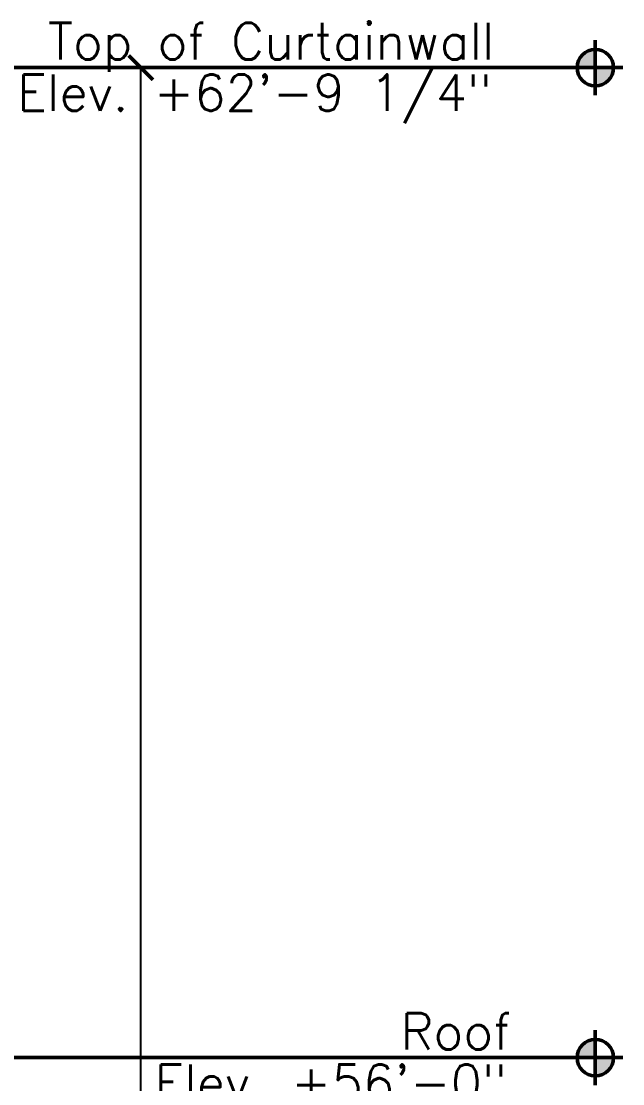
# Model space of a CAD drawing. Header units: inches. Extents: x 3850 to 5846, y -3 to 909.
# Drawn here: x 5797.1 to 5846.5, y 726.9 to 814.1 of the extents above; entities that cross this region are included whole.
import ezdxf

# ---------------------------------------------------------------- set-up
doc = ezdxf.new("R2010")
doc.units = ezdxf.units.IN
doc.header["$LTSCALE"] = 0.5
doc.header["$MEASUREMENT"] = 0
doc.layers.get('0').update_dxf_attribs({"lineweight": 18})
doc.layers.get('Defpoints').update_dxf_attribs({"color": 140, "lineweight": 18})
doc.layers.add('A-Anno-Dims', color=211, linetype='Continuous', lineweight=18)
doc.layers.add('A-Detl-Wide', color=213, linetype='Continuous', lineweight=50)
doc.styles.add('Arch-Dim', font='romans.shx', dxfattribs={"width": 0.75})
doc.styles.add('RomanS', font='romans.shx')
doc.dimstyles.new('Aec-Arch-I-96', dxfattribs={"dimscale": 96, "dimtxt": 0.09375, "dimasz": 0.0625, "dimexe": 0.0625, "dimexo": 0.0625, "dimgap": 0.03125, "dimtad": 1, "dimdec": 4, "dimzin": 3, "dimdsep": 46, "dimlunit": 4, "dimtxsty": 'Arch-Dim', "dimblk": 'ARCHTICK', "dimcen": 0.09375, "dimazin": 2, "dimtfac": 0.75, "dimtdec": 4, "dimtix": 1, "dimtmove": 2, "dimatfit": 2, "dimfxl": 1, "dimtolj": 1, "dimtzin": 0, "dimarcsym": 0})

# ---------------------------------------------------------------- blocks, each defined once
blk = doc.blocks.new('Anno_Elevation_Label_1')
at = {"linetype": 'ByBlock'}
h = blk.add_hatch(color=0, dxfattribs=at)
h.paths.add_polyline_path([(-0.7799, 0.0469), (-0.7799, 0), (-0.733, 0, 0.414214)])
h.paths.add_polyline_path([(-0.7799, 0), (-0.8268, 0, 0.414214), (-0.7799, -0.0469)])
at = {"color": 0, "linetype": 'ByBlock'}
for p, q in [((-0.7799, -0.0703), (-0.7799, 0.0703)), ((-0.8502, 0), (0, 0))]:
    blk.add_line(p, q, dxfattribs=at)
blk.add_circle((-0.7799, 0), 0.0469, dxfattribs=at)
at = {"color": 0, "linetype": 'ByBlock', "style": 'RomanS'}
for tag, p in [('LABEL', (-0.7308, 0.0207)), ('ELEVATION', (-0.7308, -0.111))]:
    blk.add_attdef(tag, p, '', height=0.0938, dxfattribs=at)
blk = doc.blocks.new('_ArchTick')
at = {"color": 0, "linetype": 'ByBlock', "const_width": 0.15}
blk.add_lwpolyline([(-0.5, -0.5), (0.5, 0.5)], dxfattribs=at)
blk = doc.blocks.new('*D241')
at = {"layer": 'A-Anno-Dims', "color": 0, "lineweight": -2, "transparency": 16777216}
for p, q in [((5748.92, 810.25), (5808.921, 810.25)), ((5806.921, 57), (5806.921, 810.25)), ((5748.92, 57), (5808.921, 57))]:
    blk.add_line(p, q, dxfattribs=at)
at = {"layer": 'Defpoints', "color": 0, "transparency": 16777216}
for p in [(5746.92, 810.25), (5806.921, 810.25), (5746.92, 57)]:
    blk.add_point(p, dxfattribs=at)
at = {"layer": 'A-Anno-Dims', "color": 0, "lineweight": -2, "transparency": 16777216, "xscale": 2, "yscale": 2, "zscale": 2}
for p, rotation in [((5806.921, 810.25), 90), ((5806.921, 57), 270)]:
    blk.add_blockref('_ArchTick', p, dxfattribs=dict(at, rotation=rotation))
at = {"layer": 'A-Anno-Dims', "color": 0, "transparency": 16777216, "insert": (5803.296, 433.625), "char_height": 3, "attachment_point": 5, "rotation": 90, "style": 'Arch-Dim'}
blk.add_mtext('\\A1;62\'-9{\\H0.750000x;\\S1/4;}"', dxfattribs=at)

msp = doc.modelspace()

# ---------------------------------------------------------------- linework, layer by layer
at = {"layer": 'A-Detl-Wide'}
for p, q in [((5820.44159, 810.24998), (5764.49702, 810.24998)), ((5819.2518, 728.99998), (5751.30701, 728.99998))]:
    msp.add_line(p, q, dxfattribs=at)

# ---------------------------------------------------------------- block references
ref = msp.add_blockref('Anno_Elevation_Label_1', (5819.2518, 810.24998), dxfattribs=dict(at, xscale=-32, yscale=32, zscale=32))
ref.add_attrib('ELEVATION', ' Elev. +62\'-9 1/4"', (5794.72462, 806.69866), dxfattribs={"layer": '0', "color": 0, "linetype": 'ByBlock', "height": 3, "style": 'RomanS'})
ref.add_attrib('LABEL', 'Top of Curtainwall', (5799.29563, 810.91308), dxfattribs={"layer": '0', "color": 0, "linetype": 'ByBlock', "height": 3, "style": 'RomanS'})
ref = msp.add_blockref('Anno_Elevation_Label_1', (5819.2518, 728.99998), dxfattribs=dict(at, xscale=-32, yscale=32, zscale=32))
ref.add_attrib('ELEVATION', ' Elev. +56\'-0"', (5805.98476, 725.44866), dxfattribs={"layer": '0', "color": 0, "linetype": 'ByBlock', "height": 3, "style": 'RomanS'})
ref.add_attrib('LABEL', 'Roof', (5828.23827, 729.66308), dxfattribs={"layer": '0', "color": 0, "linetype": 'ByBlock', "height": 3, "style": 'RomanS'})

# ---------------------------------------------------------------- dimensions: what is measured, and where the dimension line sits
at = {"layer": 'A-Anno-Dims'}
dim = msp.add_linear_dim(base=(5806.92053, 810.24998), p1=(5746.91997, 57.00008), p2=(5746.91997, 810.24998), angle=90, dimstyle='Aec-Arch-I-96', override={"dimscale": 32}, dxfattribs=at)
dim.commit()
dim.dimension.update_dxf_attribs({"geometry": '*D241', "text_midpoint": (5803.29553, 433.62503)})

doc.saveas('drawing.dxf')
